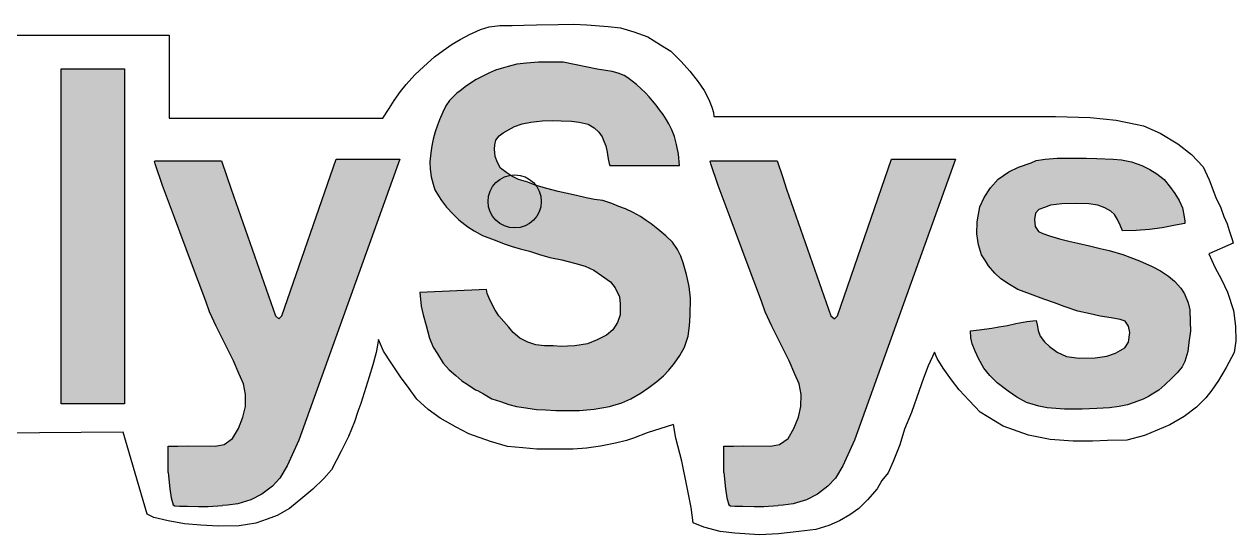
# Model space of a CAD drawing. Extents: x 81437 to 204847, y -54769 to -29444.
# Drawn here: x 82255.7 to 82335.5, y -38740.6 to -38707 of the extents above; entities that cross this region are included whole.
import ezdxf

# ---------------------------------------------------------------- set-up
doc = ezdxf.new("R2010")
doc.units = 0
doc.header["$LTSCALE"] = 100
doc.header["$MEASUREMENT"] = 0

msp = doc.modelspace()

# ---------------------------------------------------------------- hatches: boundary and pattern name
h = msp.add_hatch(color=0)
h.paths.add_polyline_path([(82281.766, -38724.618), (82281.854, -38725.53), (82281.994, -38726.088), (82282.18, -38726.808), (82282.412, -38727.622), (82282.645, -38728.227), (82282.924, -38728.668), (82283.296, -38729.273), (82283.691, -38729.714), (82284.133, -38730.086), (82284.528, -38730.435), (82284.947, -38730.714), (82285.429, -38731.036), (82285.563, -38731.072), (82285.953, -38731.299), (82286.505, -38731.619), (82287.086, -38731.808), (82287.624, -38731.997), (82288.132, -38732.127), (82288.743, -38732.229), (82289.455, -38732.331), (82290.036, -38732.345), (82290.719, -38732.389), (82291.46, -38732.404), (82292.274, -38732.404), (82293.247, -38732.316), (82294.25, -38732.142), (82295.064, -38731.895), (82295.659, -38731.619), (82296.342, -38731.227), (82296.836, -38730.878), (82297.359, -38730.485), (82297.81, -38730.122), (82298.159, -38729.744), (82298.522, -38729.279), (82298.885, -38728.771), (82299.19, -38728.219), (82299.423, -38727.492), (82299.525, -38726.818), (82299.568, -38726.15), (82299.583, -38725.002), (82299.504, -38724.236), (82299.329, -38723.437), (82299.097, -38722.666), (82298.95, -38722.227), (82298.717, -38721.791), (82298.397, -38721.311), (82297.962, -38720.89), (82297.438, -38720.454), (82296.988, -38720.105), (82296.664, -38719.873), (82296.301, -38719.623), (82295.819, -38719.356), (82295.308, -38719.106), (82294.858, -38718.962), (82294.415, -38718.758), (82293.809, -38718.574), (82293.273, -38718.492), (82292.71, -38718.383), (82292.083, -38718.247), (82291.375, -38718.093), (82290.884, -38717.966), (82290.449, -38717.857), (82289.895, -38717.702), (82289.365, -38717.555), (82288.877, -38717.366), (82288.269, -38717.194), (82287.833, -38716.967), (82287.488, -38716.749), (82287.07, -38716.431), (82286.879, -38716.059), (82286.725, -38715.677), (82286.68, -38715.196), (82286.716, -38714.896), (82286.77, -38714.596), (82286.988, -38714.306), (82287.261, -38714.106), (82287.597, -38713.906), (82287.996, -38713.688), (82288.514, -38713.516), (82289.077, -38713.398), (82289.831, -38713.316), (82290.476, -38713.289), (82291.066, -38713.316), (82291.747, -38713.334), (82292.265, -38713.398), (82292.854, -38713.549), (82293.235, -38713.776), (82293.556, -38714.075), (82293.774, -38714.375), (82293.874, -38714.665), (82294.01, -38714.965), (82294.092, -38715.392), (82294.151, -38715.698), (82294.192, -38715.929), (82294.239, -38716.132), (82294.278, -38716.265), (82298.847, -38716.265), (82298.784, -38715.518), (82298.671, -38714.869), (82298.534, -38714.357), (82298.35, -38713.921), (82298.155, -38713.515), (82298.006, -38713.257), (82297.775, -38712.915), (82297.551, -38712.603), (82297.321, -38712.3), (82297.077, -38711.998), (82296.863, -38711.744), (82296.624, -38711.481), (82296.341, -38711.22), (82296.027, -38710.939), (82295.749, -38710.709), (82295.457, -38710.48), (82295.218, -38710.329), (82294.813, -38710.185), (82294.423, -38710.083), (82294.009, -38710.005), (82293.447, -38709.912), (82292.807, -38709.779), (82291.947, -38709.618), (82291.205, -38709.469), (82290.237, -38709.454), (82289.582, -38709.454), (82288.794, -38709.516), (82288.154, -38709.594), (82287.592, -38709.75), (82287.126, -38709.886), (82286.757, -38709.986), (82286.357, -38710.161), (82285.92, -38710.373), (82285.483, -38710.598), (82284.846, -38711.01), (82284.421, -38711.335), (82284.211, -38711.506), (82283.992, -38711.717), (82283.727, -38711.99), (82283.485, -38712.326), (82283.274, -38712.747), (82283.063, -38713.262), (82282.938, -38713.598), (82282.79, -38714.043), (82282.653, -38714.53), (82282.553, -38714.967), (82282.494, -38715.435), (82282.439, -38716.021), (82282.456, -38716.504), (82282.511, -38717.004), (82282.643, -38717.496), (82282.768, -38717.87), (82282.993, -38718.27), (82283.205, -38718.57), (82283.53, -38719.007), (82283.955, -38719.456), (82284.329, -38719.843), (82284.928, -38720.304), (82285.353, -38720.566), (82285.902, -38720.878), (82286.651, -38721.166), (82287.376, -38721.44), (82287.85, -38721.603), (82288.375, -38721.74), (82288.987, -38721.902), (82289.648, -38722.115), (82290.335, -38722.314), (82291.11, -38722.477), (82291.959, -38722.689), (82292.645, -38722.889), (82293.221, -38723.145), (82293.732, -38723.496), (82294.308, -38723.912), (82294.628, -38724.327), (82294.915, -38724.903), (82294.947, -38725.382), (82294.947, -38726.086), (82294.787, -38726.597), (82294.468, -38727.077), (82294.052, -38727.428), (82293.445, -38727.748), (82292.805, -38728.004), (82291.98, -38728.137), (82291.493, -38728.162), (82291.068, -38728.175), (82290.569, -38728.137), (82289.982, -38728.137), (82289.407, -38728.062), (82288.87, -38727.9), (82288.358, -38727.625), (82287.909, -38727.25), (82287.634, -38726.901), (82287.297, -38726.526), (82286.972, -38726.152), (82286.738, -38725.793), (82286.512, -38725.363), (82286.324, -38725.008), (82286.207, -38724.7), (82286.153, -38724.427)])
h.paths.add_polyline_path([(82209.178, -38732.203), (82209.435, -38709.626), (82213.752, -38709.632), (82213.752, -38718.551), (82222.62, -38718.551), (82222.62, -38709.752), (82226.909, -38709.752), (82226.909, -38732.012), (82222.834, -38732.012), (82222.887, -38722.228), (82213.666, -38722.228), (82213.666, -38732.184)])
h.paths.add_polyline_path([(82264.314, -38715.976), (82264.351, -38716.158), (82264.843, -38717.57), (82265.63, -38719.69), (82266.746, -38722.684), (82267.697, -38725.195), (82267.938, -38725.887), (82268.369, -38726.851), (82268.826, -38727.764), (82269.511, -38729.119), (82269.892, -38729.992), (82270.177, -38730.642), (82270.304, -38731.339), (82270.288, -38732.132), (82270.12, -38732.843), (82269.828, -38733.576), (82269.448, -38734.235), (82268.885, -38734.637), (82268.298, -38734.733), (82266.485, -38734.723), (82265.85, -38734.733), (82265.207, -38734.735), (82265.207, -38735.445), (82265.207, -38736.485), (82265.316, -38737.55), (82265.412, -38738.146), (82265.54, -38738.615), (82265.646, -38738.668), (82265.945, -38738.7), (82266.477, -38738.7), (82267.212, -38738.711), (82267.841, -38738.711), (82268.794, -38738.646), (82269.123, -38738.62), (82269.783, -38738.538), (82270.648, -38738.271), (82271.378, -38737.906), (82272.069, -38737.378), (82272.556, -38736.85), (82273.043, -38736.038), (82273.814, -38734.358), (82280.463, -38715.841), (82276.259, -38715.841), (82272.694, -38726.171), (82272.488, -38726.363), (82272.268, -38726.171), (82269.345, -38717.829), (82269.075, -38716.988), (82268.729, -38715.953), (82264.365, -38715.953)])
h.paths.add_polyline_path([(82300.873, -38715.976), (82300.91, -38716.158), (82301.402, -38717.57), (82302.189, -38719.69), (82303.305, -38722.684), (82304.256, -38725.195), (82304.497, -38725.887), (82304.928, -38726.851), (82305.385, -38727.764), (82306.07, -38729.119), (82306.451, -38729.992), (82306.736, -38730.642), (82306.863, -38731.339), (82306.847, -38732.132), (82306.679, -38732.843), (82306.387, -38733.576), (82306.007, -38734.235), (82305.444, -38734.637), (82304.857, -38734.733), (82303.043, -38734.723), (82302.409, -38734.733), (82301.766, -38734.735), (82301.766, -38735.445), (82301.766, -38736.485), (82301.875, -38737.55), (82301.971, -38738.146), (82302.099, -38738.615), (82302.205, -38738.668), (82302.504, -38738.7), (82303.036, -38738.7), (82303.771, -38738.711), (82304.4, -38738.711), (82305.352, -38738.646), (82305.682, -38738.62), (82306.342, -38738.538), (82307.207, -38738.271), (82307.937, -38737.906), (82308.628, -38737.378), (82309.115, -38736.85), (82309.602, -38736.038), (82310.373, -38734.358), (82317.022, -38715.841), (82312.818, -38715.841), (82309.253, -38726.171), (82309.047, -38726.363), (82308.827, -38726.171), (82305.904, -38717.829), (82305.634, -38716.988), (82305.288, -38715.953), (82300.924, -38715.953)])
h.paths.add_polyline_path([(82230.358, -38724.487), (82230.405, -38725.261), (82230.499, -38726.128), (82230.804, -38727.277), (82231.062, -38728.027), (82231.478, -38728.925), (82232.093, -38729.642), (82232.694, -38730.199), (82233.353, -38730.829), (82233.881, -38731.21), (82234.481, -38731.518), (82235.053, -38731.708), (82235.815, -38731.943), (82236.796, -38732.089), (82237.382, -38732.133), (82238.167, -38732.137), (82239.221, -38732.109), (82239.834, -38732.054), (82240.466, -38731.972), (82241.18, -38731.844), (82241.73, -38731.642), (82242.316, -38731.377), (82243.109, -38730.925), (82243.759, -38730.458), (82244.428, -38729.836), (82244.959, -38729.121), (82245.563, -38728.27), (82246.166, -38727.241), (82246.584, -38726.01), (82246.848, -38724.976), (82246.892, -38723.724), (82246.794, -38722.78), (82246.684, -38721.845), (82246.464, -38720.966), (82246.203, -38720.197), (82245.804, -38719.469), (82245.269, -38718.796), (82244.65, -38718.081), (82243.936, -38717.36), (82243.249, -38716.767), (82242.621, -38716.419), (82241.833, -38716.182), (82241.002, -38715.908), (82240.32, -38715.736), (82239.273, -38715.582), (82238.328, -38715.573), (82237.407, -38715.627), (82236.747, -38715.745), (82235.894, -38716.062), (82235.126, -38716.378), (82234.284, -38716.77), (82233.693, -38717.178), (82232.891, -38717.857), (82232.451, -38718.392), (82231.971, -38719.011), (82231.586, -38719.601), (82231.204, -38720.328), (82230.944, -38720.901), (82230.687, -38721.44), (82230.522, -38722.143), (82230.452, -38723.01), (82230.405, -38723.69)])
h.paths.add_polyline_path([(82234.599, -38724.557), (82234.648, -38725.23), (82234.773, -38725.629), (82234.87, -38725.742), (82235.047, -38726.153), (82235.197, -38726.627), (82235.447, -38727.125), (82235.746, -38727.574), (82236.095, -38727.923), (82236.494, -38728.173), (82236.868, -38728.372), (82237.217, -38728.472), (82237.566, -38728.547), (82238.04, -38728.572), (82238.589, -38728.622), (82239.362, -38728.572), (82239.985, -38728.522), (82240.359, -38728.372), (82240.858, -38728.123), (82241.387, -38727.859), (82241.756, -38727.4), (82242.055, -38726.876), (82242.404, -38726.128), (82242.554, -38725.455), (82242.654, -38724.706), (82242.629, -38723.908), (82242.629, -38723.06), (82242.529, -38722.437), (82242.379, -38721.689), (82242.105, -38721.165), (82241.881, -38720.617), (82241.507, -38720.093), (82241.182, -38719.744), (82240.584, -38719.295), (82240.01, -38719.095), (82239.237, -38718.921), (82238.14, -38718.921), (82237.392, -38718.946), (82236.818, -38719.17), (82236.195, -38719.619), (82235.821, -38720.093), (82235.471, -38720.716), (82235.147, -38721.315), (82234.798, -38722.088), (82234.648, -38722.936), (82234.599, -38723.759)], flags=16)
h.paths.add_polyline_path([(82318.002, -38727.152), (82318.039, -38727.618), (82318.128, -38728.008), (82318.304, -38728.487), (82318.543, -38728.978), (82318.895, -38729.607), (82319.286, -38730.098), (82319.764, -38730.564), (82320.494, -38731.118), (82321.061, -38731.508), (82321.69, -38731.86), (82322.508, -38732.112), (82323.05, -38732.225), (82324.195, -38732.301), (82325.366, -38732.301), (82326.31, -38732.263), (82327.164, -38732.22), (82327.785, -38732.134), (82328.344, -38732.016), (82328.769, -38731.858), (82329.367, -38731.646), (82329.713, -38731.481), (82329.973, -38731.323), (82330.39, -38731.056), (82330.799, -38730.702), (82331.263, -38730.261), (82331.617, -38729.907), (82331.946, -38729.522), (82332.119, -38729.176), (82332.307, -38728.515), (82332.386, -38727.925), (82332.481, -38727.178), (82332.473, -38726.525), (82332.433, -38725.769), (82332.323, -38725.305), (82332.087, -38724.715), (82331.851, -38724.338), (82331.426, -38723.889), (82331.041, -38723.543), (82330.514, -38723.205), (82329.963, -38722.906), (82329.129, -38722.536), (82328.499, -38722.292), (82328.027, -38722.119), (82327.13, -38721.859), (82326.548, -38721.718), (82325.848, -38721.544), (82325.061, -38721.379), (82324.479, -38721.253), (82323.865, -38721.096), (82323.197, -38720.891), (82322.772, -38720.742), (82322.481, -38720.616), (82322.26, -38720.286), (82322.221, -38719.821), (82322.284, -38719.404), (82322.504, -38719.161), (82322.874, -38719.019), (82323.267, -38718.885), (82324.026, -38718.783), (82324.97, -38718.77), (82325.801, -38718.795), (82326.392, -38718.884), (82326.858, -38719.047), (82327.248, -38719.261), (82327.488, -38719.488), (82327.689, -38719.828), (82327.865, -38720.193), (82328.004, -38720.558), (82328.91, -38720.533), (82329.779, -38720.47), (82330.61, -38720.356), (82331.491, -38720.193), (82332.12, -38720.092), (82332.117, -38719.924), (82332.055, -38719.508), (82331.954, -38719.055), (82331.74, -38718.577), (82331.463, -38718.098), (82331.173, -38717.708), (82330.745, -38717.184), (82330.28, -38716.807), (82329.801, -38716.517), (82329.272, -38716.265), (82328.605, -38716.026), (82327.951, -38715.9), (82327.397, -38715.837), (82326.314, -38715.8), (82325.634, -38715.787), (82324.577, -38715.774), (82323.721, -38715.774), (82322.915, -38715.837), (82322.336, -38715.938), (82322.007, -38716.083), (82321.165, -38716.382), (82320.536, -38716.673), (82319.836, -38717.153), (82319.324, -38717.735), (82318.899, -38718.372), (82318.616, -38718.994), (82318.451, -38719.97), (82318.419, -38720.764), (82318.537, -38721.488), (82318.726, -38722.149), (82318.99, -38722.532), (82319.202, -38722.87), (82319.619, -38723.35), (82320.005, -38723.727), (82320.563, -38724.105), (82321.122, -38724.428), (82321.956, -38724.742), (82322.829, -38725.073), (82323.545, -38725.309), (82324.167, -38725.553), (82325.072, -38725.844), (82325.882, -38726.025), (82326.535, -38726.174), (82327.259, -38726.292), (82327.857, -38726.41), (82328.179, -38726.513), (82328.4, -38726.835), (82328.486, -38727.26), (82328.415, -38727.89), (82328.164, -38728.259), (82327.542, -38728.621), (82326.983, -38728.826), (82326.205, -38728.936), (82325.166, -38728.944), (82324.324, -38728.842), (82323.718, -38728.558), (82323.207, -38728.188), (82322.884, -38727.866), (82322.601, -38727.504), (82322.467, -38727.126), (82322.389, -38726.749), (82322.326, -38726.473), (82322.105, -38726.497), (82321.704, -38726.544), (82320.996, -38726.662), (82320.437, -38726.788), (82319.871, -38726.89), (82319.414, -38726.967), (82318.572, -38727.085)])
h.paths.add_polyline_path([(82249.822, -38709.906), (82249.822, -38731.933), (82254.08, -38731.933), (82254.08, -38709.906)])
h.paths.add_polyline_path([(82258.162, -38709.891), (82258.162, -38731.948), (82262.335, -38731.948), (82262.335, -38709.891)])

# ---------------------------------------------------------------- linework, layer by layer
at = {"color": 0}
for p, q in [((82285.047, -38707.626), (82285.764, -38707.301)), ((82285.764, -38707.301), (82286.335, -38707.139)), ((82286.335, -38707.139), (82287.027, -38707.054)), ((82287.027, -38707.054), (82287.846, -38707.037)), ((82287.846, -38707.037), (82288.623, -38707.028)), ((82288.623, -38707.028), (82289.451, -38707.003)), ((82289.451, -38707.003), (82290.884, -38706.968)), ((82290.884, -38706.968), (82291.904, -38706.959)), ((82291.904, -38706.959), (82292.766, -38707.01)), ((82292.766, -38707.01), (82294.157, -38707.104)), ((82294.157, -38707.104), (82294.976, -38707.207)), ((82294.976, -38707.207), (82295.859, -38707.471)), ((82246.492, -38707.676), (82265.271, -38707.676)), ((82265.271, -38707.676), (82265.271, -38713.154)), ((82283.903, -38708.283), (82284.432, -38707.959)), ((82284.432, -38707.959), (82285.047, -38707.626)), ((82295.859, -38707.471), (82296.772, -38707.796)), ((82296.772, -38707.796), (82297.617, -38708.31)), ((82282.734, -38709.111), (82283.306, -38708.684)), ((82283.306, -38708.684), (82283.903, -38708.283)), ((82297.617, -38708.31), (82298.291, -38708.737)), ((82298.291, -38708.737), (82298.969, -38709.411)), ((82282.025, -38709.742), (82282.734, -38709.111)), ((82288.154, -38709.594), (82287.592, -38709.75)), ((82288.794, -38709.516), (82288.154, -38709.594)), ((82289.582, -38709.454), (82288.794, -38709.516)), ((82290.237, -38709.454), (82289.582, -38709.454)), ((82291.205, -38709.469), (82290.237, -38709.454)), ((82291.947, -38709.618), (82291.205, -38709.469)), ((82292.807, -38709.779), (82291.947, -38709.618)), ((82298.969, -38709.411), (82299.541, -38710.051)), ((82280.873, -38710.92), (82281.436, -38710.289)), ((82281.436, -38710.289), (82282.025, -38709.742)), ((82285.92, -38710.373), (82285.483, -38710.598)), ((82286.357, -38710.161), (82285.92, -38710.373)), ((82286.757, -38709.986), (82286.357, -38710.161)), ((82287.126, -38709.886), (82286.757, -38709.986)), ((82287.592, -38709.75), (82287.126, -38709.886)), ((82293.447, -38709.912), (82292.807, -38709.779)), ((82294.009, -38710.005), (82293.447, -38709.912)), ((82294.423, -38710.083), (82294.009, -38710.005)), ((82294.813, -38710.185), (82294.423, -38710.083)), ((82295.218, -38710.329), (82294.813, -38710.185)), ((82295.457, -38710.48), (82295.218, -38710.329)), ((82295.749, -38710.709), (82295.457, -38710.48)), ((82299.541, -38710.051), (82300.078, -38710.751)), ((82280.498, -38711.381), (82280.873, -38710.92)), ((82284.846, -38711.01), (82284.421, -38711.335)), ((82285.483, -38710.598), (82284.846, -38711.01)), ((82296.027, -38710.939), (82295.749, -38710.709)), ((82296.341, -38711.22), (82296.027, -38710.939)), ((82296.624, -38711.481), (82296.341, -38711.22)), ((82300.078, -38710.751), (82300.48, -38711.322)), ((82300.48, -38711.322), (82300.778, -38711.92)), ((82279.755, -38712.516), (82280.071, -38711.987)), ((82280.071, -38711.987), (82280.498, -38711.381)), ((82283.727, -38711.99), (82283.485, -38712.326)), ((82283.992, -38711.717), (82283.727, -38711.99)), ((82284.211, -38711.506), (82283.992, -38711.717)), ((82284.421, -38711.335), (82284.211, -38711.506)), ((82296.863, -38711.744), (82296.624, -38711.481)), ((82297.077, -38711.998), (82296.863, -38711.744)), ((82297.321, -38712.3), (82297.077, -38711.998)), ((82300.778, -38711.92), (82300.975, -38712.423)), ((82279.33, -38713.154), (82279.755, -38712.516)), ((82283.274, -38712.747), (82283.063, -38713.262)), ((82283.485, -38712.326), (82283.274, -38712.747)), ((82297.551, -38712.603), (82297.321, -38712.3)), ((82297.775, -38712.915), (82297.551, -38712.603)), ((82298.006, -38713.257), (82297.775, -38712.915)), ((82300.975, -38712.423), (82301.094, -38712.765)), ((82301.094, -38712.765), (82301.128, -38713.038)), ((82265.271, -38713.154), (82279.33, -38713.154)), ((82282.938, -38713.598), (82282.79, -38714.043)), ((82283.063, -38713.262), (82282.938, -38713.598)), ((82287.597, -38713.906), (82287.996, -38713.688)), ((82287.996, -38713.688), (82288.514, -38713.516)), ((82288.514, -38713.516), (82289.077, -38713.398)), ((82289.077, -38713.398), (82289.831, -38713.316)), ((82289.831, -38713.316), (82290.476, -38713.289)), ((82290.476, -38713.289), (82291.066, -38713.316)), ((82291.066, -38713.316), (82291.747, -38713.334)), ((82291.747, -38713.334), (82292.265, -38713.398)), ((82292.265, -38713.398), (82292.854, -38713.549)), ((82292.854, -38713.549), (82293.235, -38713.776)), ((82298.155, -38713.515), (82298.006, -38713.257)), ((82298.35, -38713.921), (82298.155, -38713.515)), ((82301.128, -38713.038), (82323.591, -38713.038)), ((82323.591, -38713.038), (82325.885, -38713.106)), ((82325.885, -38713.106), (82327.59, -38713.281)), ((82327.59, -38713.281), (82329.381, -38713.652)), ((82329.381, -38713.652), (82330.496, -38714.133)), ((82282.79, -38714.043), (82282.653, -38714.53)), ((82286.77, -38714.596), (82286.988, -38714.306)), ((82286.988, -38714.306), (82287.261, -38714.106)), ((82287.261, -38714.106), (82287.597, -38713.906)), ((82293.235, -38713.776), (82293.556, -38714.075)), ((82293.556, -38714.075), (82293.774, -38714.375)), ((82293.774, -38714.375), (82293.874, -38714.665)), ((82298.534, -38714.357), (82298.35, -38713.921)), ((82298.671, -38714.869), (82298.534, -38714.357)), ((82330.496, -38714.133), (82331.654, -38714.832)), ((82282.553, -38714.967), (82282.494, -38715.435)), ((82282.653, -38714.53), (82282.553, -38714.967)), ((82286.68, -38715.196), (82286.716, -38714.896)), ((82286.725, -38715.677), (82286.68, -38715.196)), ((82286.716, -38714.896), (82286.77, -38714.596)), ((82293.874, -38714.665), (82294.01, -38714.965)), ((82294.01, -38714.965), (82294.092, -38715.392)), ((82298.784, -38715.518), (82298.671, -38714.869)), ((82331.654, -38714.832), (82332.549, -38715.531)), ((82264.314, -38715.976), (82264.365, -38715.953)), ((82264.351, -38716.158), (82264.314, -38715.976)), ((82264.365, -38715.953), (82268.729, -38715.953)), ((82268.729, -38715.953), (82269.075, -38716.988)), ((82272.694, -38726.171), (82276.259, -38715.841)), ((82280.463, -38715.841), (82273.814, -38734.358)), ((82276.259, -38715.841), (82280.463, -38715.841)), ((82282.494, -38715.435), (82282.439, -38716.021)), ((82282.439, -38716.021), (82282.456, -38716.504)), ((82286.879, -38716.059), (82286.725, -38715.677)), ((82287.07, -38716.431), (82286.879, -38716.059)), ((82294.092, -38715.392), (82294.151, -38715.698)), ((82294.151, -38715.698), (82294.192, -38715.929)), ((82294.192, -38715.929), (82294.239, -38716.132)), ((82298.847, -38716.265), (82298.784, -38715.518)), ((82300.873, -38715.976), (82300.924, -38715.953)), ((82300.91, -38716.158), (82300.873, -38715.976)), ((82300.924, -38715.953), (82305.288, -38715.953)), ((82305.288, -38715.953), (82305.634, -38716.988)), ((82309.253, -38726.171), (82312.818, -38715.841)), ((82317.022, -38715.841), (82310.373, -38734.358)), ((82312.818, -38715.841), (82317.022, -38715.841)), ((82321.165, -38716.382), (82322.007, -38716.083)), ((82322.007, -38716.083), (82322.336, -38715.938)), ((82322.336, -38715.938), (82322.915, -38715.837)), ((82322.915, -38715.837), (82323.721, -38715.774)), ((82323.721, -38715.774), (82324.577, -38715.774)), ((82324.577, -38715.774), (82325.634, -38715.787)), ((82325.634, -38715.787), (82326.314, -38715.8)), ((82326.314, -38715.8), (82327.397, -38715.837)), ((82327.397, -38715.837), (82327.951, -38715.9)), ((82327.951, -38715.9), (82328.605, -38716.026)), ((82328.605, -38716.026), (82329.272, -38716.265)), ((82332.549, -38715.531), (82333.314, -38716.34)), ((82264.843, -38717.57), (82264.351, -38716.158)), ((82282.456, -38716.504), (82282.511, -38717.004)), ((82287.488, -38716.749), (82287.07, -38716.431)), ((82287.833, -38716.967), (82287.488, -38716.749)), ((82294.239, -38716.132), (82294.278, -38716.265)), ((82294.278, -38716.265), (82298.847, -38716.265)), ((82301.402, -38717.57), (82300.91, -38716.158)), ((82319.836, -38717.153), (82320.536, -38716.673)), ((82320.536, -38716.673), (82321.165, -38716.382)), ((82329.272, -38716.265), (82329.801, -38716.517)), ((82329.801, -38716.517), (82330.28, -38716.807)), ((82330.28, -38716.807), (82330.745, -38717.184)), ((82333.314, -38716.34), (82333.707, -38717.214)), ((82265.63, -38719.69), (82264.843, -38717.57)), ((82269.075, -38716.988), (82269.345, -38717.829)), ((82282.511, -38717.004), (82282.643, -38717.496)), ((82282.643, -38717.496), (82282.768, -38717.87)), ((82288.269, -38717.194), (82287.833, -38716.967)), ((82288.877, -38717.366), (82288.269, -38717.194)), ((82289.365, -38717.555), (82288.877, -38717.366)), ((82289.895, -38717.702), (82289.365, -38717.555)), ((82290.449, -38717.857), (82289.895, -38717.702)), ((82302.189, -38719.69), (82301.402, -38717.57)), ((82305.634, -38716.988), (82305.904, -38717.829)), ((82319.324, -38717.735), (82319.836, -38717.153)), ((82330.745, -38717.184), (82331.173, -38717.708)), ((82333.707, -38717.214), (82334.144, -38718.372)), ((82269.345, -38717.829), (82272.268, -38726.171)), ((82282.768, -38717.87), (82282.993, -38718.27)), ((82282.993, -38718.27), (82283.205, -38718.57)), ((82290.884, -38717.966), (82290.449, -38717.857)), ((82291.375, -38718.093), (82290.884, -38717.966)), ((82292.083, -38718.247), (82291.375, -38718.093)), ((82292.71, -38718.383), (82292.083, -38718.247)), ((82293.273, -38718.492), (82292.71, -38718.383)), ((82293.809, -38718.574), (82293.273, -38718.492)), ((82305.904, -38717.829), (82308.827, -38726.171)), ((82318.616, -38718.994), (82318.899, -38718.372)), ((82318.899, -38718.372), (82319.324, -38717.735)), ((82331.173, -38717.708), (82331.463, -38718.098)), ((82331.463, -38718.098), (82331.74, -38718.577)), ((82334.144, -38718.372), (82334.472, -38719.049)), ((82283.205, -38718.57), (82283.53, -38719.007)), ((82283.53, -38719.007), (82283.955, -38719.456)), ((82294.415, -38718.758), (82293.809, -38718.574)), ((82294.858, -38718.962), (82294.415, -38718.758)), ((82295.308, -38719.106), (82294.858, -38718.962)), ((82295.819, -38719.356), (82295.308, -38719.106)), ((82318.451, -38719.97), (82318.616, -38718.994)), ((82322.504, -38719.161), (82322.284, -38719.404)), ((82322.874, -38719.019), (82322.504, -38719.161)), ((82323.267, -38718.885), (82322.874, -38719.019)), ((82324.026, -38718.783), (82323.267, -38718.885)), ((82324.97, -38718.77), (82324.026, -38718.783)), ((82325.801, -38718.795), (82324.97, -38718.77)), ((82326.392, -38718.884), (82325.801, -38718.795)), ((82326.858, -38719.047), (82326.392, -38718.884)), ((82327.248, -38719.261), (82326.858, -38719.047)), ((82327.488, -38719.488), (82327.248, -38719.261)), ((82331.74, -38718.577), (82331.954, -38719.055)), ((82331.954, -38719.055), (82332.055, -38719.508)), ((82334.472, -38719.049), (82334.671, -38719.62)), ((82266.746, -38722.684), (82265.63, -38719.69)), ((82283.955, -38719.456), (82284.329, -38719.843)), ((82284.329, -38719.843), (82284.928, -38720.304)), ((82296.301, -38719.623), (82295.819, -38719.356)), ((82296.664, -38719.873), (82296.301, -38719.623)), ((82296.988, -38720.105), (82296.664, -38719.873)), ((82303.305, -38722.684), (82302.189, -38719.69)), ((82318.419, -38720.764), (82318.451, -38719.97)), ((82322.284, -38719.404), (82322.221, -38719.821)), ((82322.221, -38719.821), (82322.26, -38720.286)), ((82327.689, -38719.828), (82327.488, -38719.488)), ((82327.865, -38720.193), (82327.689, -38719.828)), ((82332.12, -38720.092), (82331.491, -38720.193)), ((82332.055, -38719.508), (82332.117, -38719.924)), ((82332.117, -38719.924), (82332.12, -38720.092)), ((82334.671, -38719.62), (82334.907, -38720.112)), ((82284.928, -38720.304), (82285.353, -38720.566)), ((82285.353, -38720.566), (82285.902, -38720.878)), ((82285.902, -38720.878), (82286.651, -38721.166)), ((82297.438, -38720.454), (82296.988, -38720.105)), ((82297.962, -38720.89), (82297.438, -38720.454)), ((82298.397, -38721.311), (82297.962, -38720.89)), ((82318.537, -38721.488), (82318.419, -38720.764)), ((82322.26, -38720.286), (82322.481, -38720.616)), ((82322.481, -38720.616), (82322.772, -38720.742)), ((82322.772, -38720.742), (82323.197, -38720.891)), ((82323.197, -38720.891), (82323.865, -38721.096)), ((82328.004, -38720.558), (82327.865, -38720.193)), ((82328.91, -38720.533), (82328.004, -38720.558)), ((82329.779, -38720.47), (82328.91, -38720.533)), ((82330.61, -38720.356), (82329.779, -38720.47)), ((82331.491, -38720.193), (82330.61, -38720.356)), ((82334.907, -38720.112), (82335.03, -38720.549)), ((82335.03, -38720.549), (82335.221, -38721.136)), ((82286.651, -38721.166), (82287.376, -38721.44)), ((82287.376, -38721.44), (82287.85, -38721.603)), ((82287.85, -38721.603), (82288.375, -38721.74)), ((82298.717, -38721.791), (82298.397, -38721.311)), ((82318.726, -38722.149), (82318.537, -38721.488)), ((82323.865, -38721.096), (82324.479, -38721.253)), ((82324.479, -38721.253), (82325.061, -38721.379)), ((82325.061, -38721.379), (82325.848, -38721.544)), ((82325.848, -38721.544), (82326.548, -38721.718)), ((82335.29, -38721.368), (82333.694, -38722.085)), ((82335.221, -38721.136), (82335.29, -38721.368)), ((82288.375, -38721.74), (82288.987, -38721.902)), ((82288.987, -38721.902), (82289.648, -38722.115)), ((82289.648, -38722.115), (82290.335, -38722.314)), ((82290.335, -38722.314), (82291.11, -38722.477)), ((82291.11, -38722.477), (82291.959, -38722.689)), ((82298.95, -38722.227), (82298.717, -38721.791)), ((82299.097, -38722.666), (82298.95, -38722.227)), ((82318.99, -38722.532), (82318.726, -38722.149)), ((82326.548, -38721.718), (82327.13, -38721.859)), ((82327.13, -38721.859), (82328.027, -38722.119)), ((82328.027, -38722.119), (82328.499, -38722.292)), ((82328.499, -38722.292), (82329.129, -38722.536)), ((82333.694, -38722.085), (82334.087, -38722.947)), ((82267.697, -38725.195), (82266.746, -38722.684)), ((82291.959, -38722.689), (82292.645, -38722.889)), ((82292.645, -38722.889), (82293.221, -38723.145)), ((82293.221, -38723.145), (82293.732, -38723.496)), ((82299.329, -38723.437), (82299.097, -38722.666)), ((82304.256, -38725.195), (82303.305, -38722.684)), ((82319.202, -38722.87), (82318.99, -38722.532)), ((82319.619, -38723.35), (82319.202, -38722.87)), ((82329.129, -38722.536), (82329.963, -38722.906)), ((82329.963, -38722.906), (82330.514, -38723.205)), ((82330.514, -38723.205), (82331.041, -38723.543)), ((82334.087, -38722.947), (82334.524, -38723.778)), ((82293.732, -38723.496), (82294.308, -38723.912)), ((82294.308, -38723.912), (82294.628, -38724.327)), ((82299.504, -38724.236), (82299.329, -38723.437)), ((82320.005, -38723.727), (82319.619, -38723.35)), ((82320.563, -38724.105), (82320.005, -38723.727)), ((82331.041, -38723.543), (82331.426, -38723.889)), ((82331.426, -38723.889), (82331.851, -38724.338)), ((82334.524, -38723.778), (82334.918, -38724.608)), ((82286.153, -38724.427), (82281.766, -38724.618)), ((82281.766, -38724.618), (82281.854, -38725.53)), ((82286.207, -38724.7), (82286.153, -38724.427)), ((82286.324, -38725.008), (82286.207, -38724.7)), ((82294.628, -38724.327), (82294.915, -38724.903)), ((82299.583, -38725.002), (82299.504, -38724.236)), ((82321.122, -38724.428), (82320.563, -38724.105)), ((82321.956, -38724.742), (82321.122, -38724.428)), ((82322.829, -38725.073), (82321.956, -38724.742)), ((82331.851, -38724.338), (82332.087, -38724.715)), ((82332.087, -38724.715), (82332.323, -38725.305)), ((82334.918, -38724.608), (82335.311, -38725.809)), ((82267.938, -38725.887), (82267.697, -38725.195)), ((82281.854, -38725.53), (82281.994, -38726.088)), ((82286.512, -38725.363), (82286.324, -38725.008)), ((82286.738, -38725.793), (82286.512, -38725.363)), ((82294.915, -38724.903), (82294.947, -38725.382)), ((82294.947, -38725.382), (82294.947, -38726.086)), ((82299.568, -38726.15), (82299.583, -38725.002)), ((82304.497, -38725.887), (82304.256, -38725.195)), ((82323.545, -38725.309), (82322.829, -38725.073)), ((82324.167, -38725.553), (82323.545, -38725.309)), ((82325.072, -38725.844), (82324.167, -38725.553)), ((82332.323, -38725.305), (82332.433, -38725.769)), ((82268.369, -38726.851), (82267.938, -38725.887)), ((82272.268, -38726.171), (82272.488, -38726.363)), ((82272.488, -38726.363), (82272.694, -38726.171)), ((82281.994, -38726.088), (82282.18, -38726.808)), ((82286.972, -38726.152), (82286.738, -38725.793)), ((82287.297, -38726.526), (82286.972, -38726.152)), ((82294.947, -38726.086), (82294.787, -38726.597)), ((82299.525, -38726.818), (82299.568, -38726.15)), ((82304.928, -38726.851), (82304.497, -38725.887)), ((82308.827, -38726.171), (82309.047, -38726.363)), ((82309.047, -38726.363), (82309.253, -38726.171)), ((82325.882, -38726.025), (82325.072, -38725.844)), ((82326.535, -38726.174), (82325.882, -38726.025)), ((82327.259, -38726.292), (82326.535, -38726.174)), ((82327.857, -38726.41), (82327.259, -38726.292)), ((82328.179, -38726.513), (82327.857, -38726.41)), ((82332.433, -38725.769), (82332.473, -38726.525)), ((82335.311, -38725.809), (82335.442, -38726.836)), ((82268.826, -38727.764), (82268.369, -38726.851)), ((82282.18, -38726.808), (82282.412, -38727.622)), ((82287.634, -38726.901), (82287.297, -38726.526)), ((82287.909, -38727.25), (82287.634, -38726.901)), ((82288.358, -38727.625), (82287.909, -38727.25)), ((82294.468, -38727.077), (82294.052, -38727.428)), ((82294.787, -38726.597), (82294.468, -38727.077)), ((82299.423, -38727.492), (82299.525, -38726.818)), ((82305.385, -38727.764), (82304.928, -38726.851)), ((82318.002, -38727.152), (82318.572, -38727.085)), ((82318.039, -38727.618), (82318.002, -38727.152)), ((82318.572, -38727.085), (82319.414, -38726.967)), ((82319.414, -38726.967), (82319.871, -38726.89)), ((82319.871, -38726.89), (82320.437, -38726.788)), ((82320.437, -38726.788), (82320.996, -38726.662)), ((82320.996, -38726.662), (82321.704, -38726.544)), ((82321.704, -38726.544), (82322.105, -38726.497)), ((82322.105, -38726.497), (82322.326, -38726.473)), ((82322.326, -38726.473), (82322.389, -38726.749)), ((82322.389, -38726.749), (82322.467, -38727.126)), ((82322.467, -38727.126), (82322.601, -38727.504)), ((82328.4, -38726.835), (82328.179, -38726.513)), ((82328.486, -38727.26), (82328.4, -38726.835)), ((82328.415, -38727.89), (82328.486, -38727.26)), ((82332.481, -38727.178), (82332.386, -38727.925)), ((82332.473, -38726.525), (82332.481, -38727.178)), ((82335.442, -38726.836), (82335.464, -38727.798)), ((82269.511, -38729.119), (82268.826, -38727.764)), ((82279.052, -38727.718), (82278.902, -38728.578)), ((82279.38, -38728.483), (82279.052, -38727.718)), ((82282.412, -38727.622), (82282.645, -38728.227)), ((82288.87, -38727.9), (82288.358, -38727.625)), ((82289.407, -38728.062), (82288.87, -38727.9)), ((82289.982, -38728.137), (82289.407, -38728.062)), ((82292.805, -38728.004), (82291.98, -38728.137)), ((82293.445, -38727.748), (82292.805, -38728.004)), ((82294.052, -38727.428), (82293.445, -38727.748)), ((82299.19, -38728.219), (82299.423, -38727.492)), ((82306.07, -38729.119), (82305.385, -38727.764)), ((82318.128, -38728.008), (82318.039, -38727.618)), ((82318.304, -38728.487), (82318.128, -38728.008)), ((82322.601, -38727.504), (82322.884, -38727.866)), ((82322.884, -38727.866), (82323.207, -38728.188)), ((82328.164, -38728.259), (82328.415, -38727.89)), ((82332.386, -38727.925), (82332.307, -38728.515)), ((82335.464, -38727.798), (82335.355, -38728.584)), ((82278.902, -38728.578), (82278.683, -38729.384)), ((82279.885, -38729.247), (82279.38, -38728.483)), ((82282.645, -38728.227), (82282.924, -38728.668)), ((82282.924, -38728.668), (82283.296, -38729.273)), ((82290.569, -38728.137), (82289.982, -38728.137)), ((82291.068, -38728.175), (82290.569, -38728.137)), ((82291.493, -38728.162), (82291.068, -38728.175)), ((82291.98, -38728.137), (82291.493, -38728.162)), ((82298.522, -38729.279), (82298.885, -38728.771)), ((82298.885, -38728.771), (82299.19, -38728.219)), ((82315.63, -38728.549), (82315.221, -38729.45)), ((82315.808, -38728.972), (82315.63, -38728.549)), ((82318.543, -38728.978), (82318.304, -38728.487)), ((82323.207, -38728.188), (82323.718, -38728.558)), ((82323.718, -38728.558), (82324.324, -38728.842)), ((82324.324, -38728.842), (82325.166, -38728.944)), ((82326.205, -38728.936), (82326.983, -38728.826)), ((82326.983, -38728.826), (82327.542, -38728.621)), ((82327.542, -38728.621), (82328.164, -38728.259)), ((82332.307, -38728.515), (82332.119, -38729.176)), ((82335.355, -38728.584), (82334.83, -38729.567)), ((82269.892, -38729.992), (82269.511, -38729.119)), ((82278.683, -38729.384), (82278.438, -38730.176)), ((82280.506, -38730.177), (82279.885, -38729.247)), ((82283.296, -38729.273), (82283.691, -38729.714)), ((82298.159, -38729.744), (82298.522, -38729.279)), ((82306.451, -38729.992), (82306.07, -38729.119)), ((82315.221, -38729.45), (82314.907, -38730.269)), ((82316.218, -38729.614), (82315.808, -38728.972)), ((82316.75, -38730.379), (82316.218, -38729.614)), ((82318.895, -38729.607), (82318.543, -38728.978)), ((82319.286, -38730.098), (82318.895, -38729.607)), ((82325.166, -38728.944), (82326.205, -38728.936)), ((82331.946, -38729.522), (82331.617, -38729.907)), ((82332.119, -38729.176), (82331.946, -38729.522)), ((82334.83, -38729.567), (82334.317, -38730.422)), ((82270.177, -38730.642), (82269.892, -38729.992)), ((82278.438, -38730.176), (82278.096, -38731.241)), ((82281.07, -38730.937), (82280.506, -38730.177)), ((82283.691, -38729.714), (82284.133, -38730.086)), ((82284.133, -38730.086), (82284.528, -38730.435)), ((82284.528, -38730.435), (82284.947, -38730.714)), ((82297.359, -38730.485), (82297.81, -38730.122)), ((82297.81, -38730.122), (82298.159, -38729.744)), ((82306.736, -38730.642), (82306.451, -38729.992)), ((82314.907, -38730.269), (82314.62, -38731.075)), ((82317.255, -38731.034), (82316.75, -38730.379)), ((82319.764, -38730.564), (82319.286, -38730.098)), ((82331.263, -38730.261), (82330.799, -38730.702)), ((82331.617, -38729.907), (82331.263, -38730.261)), ((82334.317, -38730.422), (82333.893, -38731.064)), ((82270.304, -38731.339), (82270.177, -38730.642)), ((82278.096, -38731.241), (82277.878, -38731.924)), ((82281.582, -38731.645), (82281.07, -38730.937)), ((82284.947, -38730.714), (82285.429, -38731.036)), ((82285.429, -38731.036), (82285.563, -38731.072)), ((82285.563, -38731.072), (82285.953, -38731.299)), ((82295.659, -38731.619), (82296.342, -38731.227)), ((82296.342, -38731.227), (82296.836, -38730.878)), ((82296.836, -38730.878), (82297.359, -38730.485)), ((82306.863, -38731.339), (82306.736, -38730.642)), ((82314.62, -38731.075), (82314.128, -38732.536)), ((82317.911, -38731.744), (82317.255, -38731.034)), ((82320.494, -38731.118), (82319.764, -38730.564)), ((82321.061, -38731.508), (82320.494, -38731.118)), ((82330.39, -38731.056), (82329.973, -38731.323)), ((82330.799, -38730.702), (82330.39, -38731.056)), ((82333.893, -38731.064), (82333.484, -38731.556)), ((82270.288, -38732.132), (82270.304, -38731.339)), ((82277.878, -38731.924), (82277.697, -38732.467)), ((82282.324, -38732.32), (82281.582, -38731.645)), ((82285.953, -38731.299), (82286.505, -38731.619)), ((82286.505, -38731.619), (82287.086, -38731.808)), ((82287.086, -38731.808), (82287.624, -38731.997)), ((82287.624, -38731.997), (82288.132, -38732.127)), ((82294.25, -38732.142), (82295.064, -38731.895)), ((82295.064, -38731.895), (82295.659, -38731.619)), ((82306.847, -38732.132), (82306.863, -38731.339)), ((82318.648, -38732.509), (82317.911, -38731.744)), ((82321.69, -38731.86), (82321.061, -38731.508)), ((82322.508, -38732.112), (82321.69, -38731.86)), ((82328.344, -38732.016), (82327.785, -38732.134)), ((82328.769, -38731.858), (82328.344, -38732.016)), ((82329.367, -38731.646), (82328.769, -38731.858)), ((82329.713, -38731.481), (82329.367, -38731.646)), ((82329.973, -38731.323), (82329.713, -38731.481)), ((82333.484, -38731.556), (82332.883, -38732.17)), ((82269.828, -38733.576), (82270.12, -38732.843)), ((82270.12, -38732.843), (82270.288, -38732.132)), ((82277.697, -38732.467), (82277.466, -38733.132)), ((82283.118, -38732.908), (82282.324, -38732.32)), ((82288.132, -38732.127), (82288.743, -38732.229)), ((82288.743, -38732.229), (82289.455, -38732.331)), ((82289.455, -38732.331), (82290.036, -38732.345)), ((82290.036, -38732.345), (82290.719, -38732.389)), ((82290.719, -38732.389), (82291.46, -38732.404)), ((82291.46, -38732.404), (82292.274, -38732.404)), ((82292.274, -38732.404), (82293.247, -38732.316)), ((82293.247, -38732.316), (82294.25, -38732.142)), ((82306.387, -38733.576), (82306.679, -38732.843)), ((82306.679, -38732.843), (82306.847, -38732.132)), ((82314.128, -38732.536), (82313.664, -38733.629)), ((82320.15, -38733.437), (82318.648, -38732.509)), ((82323.05, -38732.225), (82322.508, -38732.112)), ((82324.195, -38732.301), (82323.05, -38732.225)), ((82325.366, -38732.301), (82324.195, -38732.301)), ((82326.31, -38732.263), (82325.366, -38732.301)), ((82327.164, -38732.22), (82326.31, -38732.263)), ((82327.785, -38732.134), (82327.164, -38732.22)), ((82332.064, -38732.785), (82331.121, -38733.331)), ((82332.883, -38732.17), (82332.064, -38732.785)), ((82269.448, -38734.235), (82269.828, -38733.576)), ((82277.466, -38733.132), (82277.073, -38734.115)), ((82284.168, -38733.497), (82283.118, -38732.908)), ((82285.004, -38733.933), (82284.168, -38733.497)), ((82298.462, -38733.308), (82296.727, -38733.868)), ((82298.626, -38734.209), (82298.462, -38733.308)), ((82306.007, -38734.235), (82306.387, -38733.576)), ((82313.664, -38733.629), (82313.35, -38734.666)), ((82321.835, -38734.027), (82320.15, -38733.437)), ((82331.121, -38733.331), (82330.288, -38733.686)), ((82262.245, -38733.814), (82246.867, -38733.949)), ((82263.821, -38739.216), (82262.245, -38733.814)), ((82268.885, -38734.637), (82269.448, -38734.235)), ((82273.814, -38734.358), (82273.043, -38736.038)), ((82277.073, -38734.115), (82276.592, -38735.077)), ((82286.412, -38734.445), (82285.004, -38733.933)), ((82287.539, -38734.769), (82286.412, -38734.445)), ((82295.374, -38734.376), (82294.648, -38734.539)), ((82295.826, -38734.223), (82295.374, -38734.376)), ((82296.727, -38733.868), (82295.826, -38734.223)), ((82299.022, -38735.725), (82298.626, -38734.209)), ((82305.444, -38734.637), (82306.007, -38734.235)), ((82310.373, -38734.358), (82309.602, -38736.038)), ((82323.256, -38734.314), (82321.835, -38734.027)), ((82324.771, -38734.41), (82323.256, -38734.314)), ((82326.028, -38734.41), (82324.771, -38734.41)), ((82327.025, -38734.369), (82326.028, -38734.41)), ((82328.295, -38734.341), (82327.025, -38734.369)), ((82329.455, -38734.041), (82328.295, -38734.341)), ((82330.288, -38733.686), (82329.455, -38734.041)), ((82265.207, -38734.735), (82265.85, -38734.733)), ((82265.207, -38735.445), (82265.207, -38734.735)), ((82265.85, -38734.733), (82266.485, -38734.723)), ((82266.485, -38734.723), (82268.298, -38734.733)), ((82268.298, -38734.733), (82268.885, -38734.637)), ((82276.592, -38735.077), (82275.959, -38736.3)), ((82288.546, -38734.854), (82287.539, -38734.769)), ((82289.459, -38734.931), (82288.546, -38734.854)), ((82290.586, -38734.931), (82289.459, -38734.931)), ((82291.866, -38734.94), (82290.586, -38734.931)), ((82292.737, -38734.88), (82291.866, -38734.94)), ((82293.65, -38734.743), (82292.737, -38734.88)), ((82294.648, -38734.539), (82293.65, -38734.743)), ((82301.766, -38734.735), (82302.409, -38734.733)), ((82301.766, -38735.445), (82301.766, -38734.735)), ((82302.409, -38734.733), (82303.043, -38734.723)), ((82303.043, -38734.723), (82304.857, -38734.733)), ((82304.857, -38734.733), (82305.444, -38734.637)), ((82313.35, -38734.666), (82312.913, -38735.759)), ((82265.207, -38736.485), (82265.207, -38735.445)), ((82273.043, -38736.038), (82272.556, -38736.85)), ((82299.363, -38737.459), (82299.022, -38735.725)), ((82301.766, -38736.485), (82301.766, -38735.445)), ((82309.602, -38736.038), (82309.115, -38736.85)), ((82312.913, -38735.759), (82312.599, -38736.496)), ((82265.207, -38736.485), (82265.316, -38737.55)), ((82275.959, -38736.3), (82275.455, -38736.881)), ((82301.766, -38736.485), (82301.875, -38737.55)), ((82312.599, -38736.496), (82312.176, -38737.002)), ((82265.316, -38737.55), (82265.412, -38738.146)), ((82272.069, -38737.378), (82271.378, -38737.906)), ((82272.556, -38736.85), (82272.069, -38737.378)), ((82274.718, -38737.564), (82274.062, -38738.124)), ((82275.455, -38736.881), (82274.718, -38737.564)), ((82299.622, -38738.784), (82299.363, -38737.459)), ((82301.875, -38737.55), (82301.971, -38738.146)), ((82308.628, -38737.378), (82307.937, -38737.906)), ((82309.115, -38736.85), (82308.628, -38737.378)), ((82311.861, -38737.561), (82311.22, -38738.285)), ((82312.176, -38737.002), (82311.861, -38737.561)), ((82265.412, -38738.146), (82265.54, -38738.615)), ((82270.648, -38738.271), (82269.783, -38738.538)), ((82271.378, -38737.906), (82270.648, -38738.271)), ((82274.062, -38738.124), (82273.202, -38738.847)), ((82301.971, -38738.146), (82302.099, -38738.615)), ((82307.207, -38738.271), (82306.342, -38738.538)), ((82307.937, -38737.906), (82307.207, -38738.271)), ((82311.22, -38738.285), (82310.66, -38738.845)), ((82264.258, -38739.435), (82263.821, -38739.216)), ((82265.54, -38738.615), (82265.646, -38738.668)), ((82265.646, -38738.668), (82265.945, -38738.7)), ((82265.945, -38738.7), (82266.477, -38738.7)), ((82266.477, -38738.7), (82267.212, -38738.711)), ((82267.212, -38738.711), (82267.841, -38738.711)), ((82267.841, -38738.711), (82268.794, -38738.646)), ((82269.123, -38738.62), (82268.794, -38738.646)), ((82269.783, -38738.538), (82269.123, -38738.62)), ((82273.202, -38738.847), (82272.383, -38739.298)), ((82299.759, -38739.781), (82299.622, -38738.784)), ((82302.099, -38738.615), (82302.205, -38738.668)), ((82302.205, -38738.668), (82302.504, -38738.7)), ((82302.504, -38738.7), (82303.036, -38738.7)), ((82303.036, -38738.7), (82303.771, -38738.711)), ((82303.771, -38738.711), (82304.4, -38738.711)), ((82304.4, -38738.711), (82305.352, -38738.646)), ((82305.682, -38738.62), (82305.352, -38738.646)), ((82306.342, -38738.538), (82305.682, -38738.62)), ((82310.66, -38738.845), (82310.059, -38739.268)), ((82265.213, -38739.667), (82264.258, -38739.435)), ((82266.292, -38739.858), (82265.213, -38739.667)), ((82267.357, -38739.954), (82266.292, -38739.858)), ((82268.491, -38740.008), (82267.357, -38739.954)), ((82269.884, -38739.981), (82268.491, -38740.008)), ((82270.976, -38739.817), (82269.884, -38739.981)), ((82271.727, -38739.544), (82270.976, -38739.817)), ((82272.383, -38739.298), (82271.727, -38739.544)), ((82300.459, -38740.073), (82299.759, -38739.781)), ((82308.694, -38739.978), (82307.833, -38740.224)), ((82309.377, -38739.65), (82308.694, -38739.978)), ((82310.059, -38739.268), (82309.377, -38739.65)), ((82301.525, -38740.36), (82300.459, -38740.073)), ((82302.494, -38740.483), (82301.525, -38740.36)), ((82304.119, -38740.579), (82302.494, -38740.483)), ((82305.362, -38740.524), (82304.119, -38740.579)), ((82306.714, -38740.36), (82305.362, -38740.524)), ((82307.833, -38740.224), (82306.714, -38740.36))]:
    msp.add_line(p, q, dxfattribs=at)
msp.add_lwpolyline([(82258.162, -38709.891), (82262.335, -38709.891), (82262.335, -38731.948), (82258.162, -38731.948)], close=True, dxfattribs=at)
msp.add_circle((82288.013, -38718.626), 1.75)

doc.saveas('drawing.dxf')
